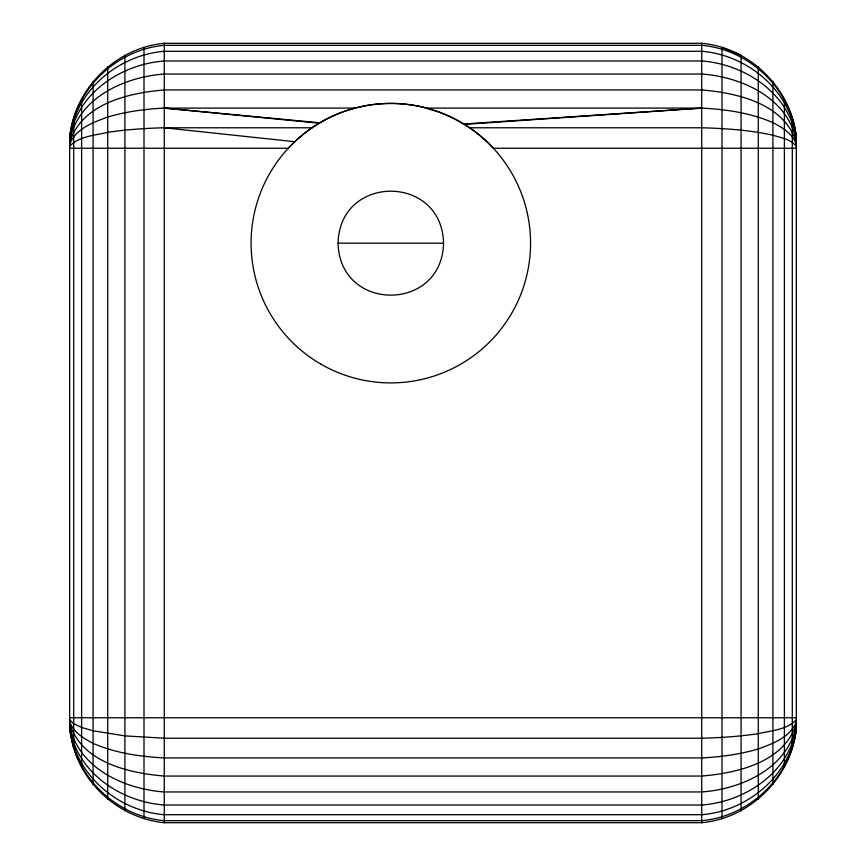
<?xml version="1.0" encoding="UTF-8"?>
<svg xmlns="http://www.w3.org/2000/svg" width="866" height="866" viewBox="0 0 866 866"><rect width="100%" height="100%" fill="white"/><g stroke="black" fill="none" stroke-linecap="round" stroke-linejoin="round"><path stroke-width="1.3" d="M338.086 243.173C339.591 173.893 442.039 173.893 443.544 243.173C442.039 312.442 339.591 312.442 338.086 243.173L443.544 243.173M71.423 736.955C78.481 782.204 119.032 818.327 164.28 822.7L701.72 822.7C750.486 818.229 791.87 776.856 796.33 728.079L796.33 137.921C791.87 89.144 750.486 47.771 701.72 43.3L164.28 43.3C115.514 47.771 74.13 89.144 69.67 137.921L69.67 728.079L70.417 731.889M69.67 138.116C74.259 89.685 116.109 49.578 164.28 45.313L701.72 45.313C749.891 49.578 791.74 89.685 796.33 138.116M796.33 727.884C791.74 776.315 749.891 816.422 701.72 820.687L164.28 820.687C116.109 816.422 74.259 776.315 69.67 727.884M69.67 138.701C74.714 91.298 117.884 55.034 164.28 51.289L701.72 51.289C748.116 55.034 791.275 91.298 796.33 138.701M796.33 727.299C791.286 774.702 748.116 810.966 701.72 814.711L164.28 814.711C117.884 810.966 74.714 774.702 69.67 727.299M69.67 139.653C75.753 93.993 120.764 64.127 164.28 60.988L701.72 60.988C745.236 64.127 790.247 93.993 796.33 139.653M796.33 726.336C790.247 772.007 745.236 801.873 701.72 805.012L164.28 805.012C120.764 801.873 75.753 772.007 69.67 726.336M69.67 140.941C77.81 97.923 124.509 76.836 164.28 74.043L701.72 74.043C741.491 76.836 788.19 97.923 796.33 140.941M796.33 725.058C788.19 768.077 741.491 789.164 701.72 791.957L164.28 791.957C124.509 789.164 77.81 768.077 69.67 725.058M69.67 142.511C81.588 103.628 128.558 92.943 164.28 89.945L701.72 89.945C737.442 92.943 784.412 103.628 796.33 142.511M796.33 723.489C784.412 762.372 737.442 773.057 701.72 776.055L164.28 776.055C128.558 773.057 81.588 762.372 69.67 723.489M69.67 144.297C75.753 128.601 93.149 122.377 107.72 117.051C126.1 111.584 145.163 109.019 164.28 108.088L355.038 108.088L365.701 105.706A124 109.376 0 0 1 423.182 107.222L440.025 112.385M796.33 721.703C790.247 737.399 772.851 743.623 758.28 748.938C739.9 754.405 720.837 756.981 701.72 757.912L164.28 757.912C140.021 756.668 115.514 753.139 93.095 743.353C83.558 738.427 73.426 732.387 69.67 721.703M69.67 146.235C79.304 136.016 94.827 135.464 107.72 132.346C126.447 129.521 145.358 128.255 164.28 127.778L311.998 127.778L319.846 122.788L164.28 108.088L319.186 123.189M796.33 719.765C786.696 729.984 771.173 730.536 758.28 733.654C739.553 736.479 720.642 737.745 701.72 738.222L164.28 738.222L124.899 735.894L93.095 730.796L81.61 727.44L73.697 723.716L69.67 719.765M355.038 108.088L353.609 108.477A136.633 130.777 0 0 0 319.857 122.799M426.592 108.088L701.72 108.088L463.765 123.99L464.447 124.401L701.72 108.088C725.979 109.343 750.486 112.851 772.905 122.647C782.442 127.573 792.574 133.613 796.33 144.297M464.447 124.401L469.632 127.778L701.72 127.778C725.578 128.439 749.545 130.041 772.905 135.204C781.078 137.77 790.604 139.231 796.33 146.235M69.67 148.248L288.259 148.248L294.732 141.71L164.28 127.778M796.33 148.248L493.371 148.248L489.626 144.362A139.891 139.22 0 0 0 469.632 127.778M69.67 717.741L796.33 717.741M731.532 51.321L741.09 55.24L741.09 810.76M730.341 50.823L721.995 47.338L721.995 818.662M69.67 728.079L73.697 748.365L73.697 117.635M792.303 117.635L792.303 748.365M784.39 98.54L784.39 767.46M772.905 81.35L772.905 784.65M758.28 66.725L758.28 799.264M701.72 43.3L701.72 822.7M164.28 43.3L164.28 822.7M144.005 47.338L144.005 818.662M124.899 55.24L124.899 810.76M107.72 66.725L107.72 799.264M93.095 81.35L93.095 784.65M81.61 98.54L81.61 767.46M439.971 112.526A137.467 131.578 0 0 1 463.689 124.109M294.776 141.753A139.794 138.982 -4.3 0 1 312.041 127.843M320.95 364.185A139.74 139.74 0 0 0 530.555 243.173A139.74 139.74 0 0 0 320.95 122.149A139.74 139.74 0 0 0 320.95 364.185"/></g></svg>
